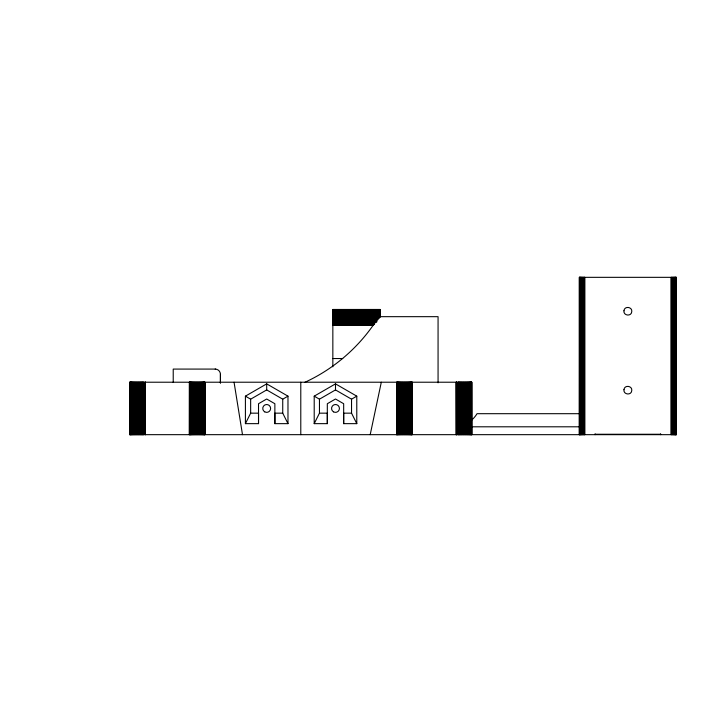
<?xml version="1.0" encoding="UTF-8"?>
<svg xmlns="http://www.w3.org/2000/svg" width="712" height="712" viewBox="0 0 712 712"><rect width="100%" height="100%" fill="white"/><g stroke="black" fill="none" stroke-linecap="round" stroke-linejoin="round"><path stroke-width="1.07" d="M220.426 374.325L220.426 382.976L220.426 374.325A5.242 5.242 0 0 0 215.175 369.083L173.221 369.083L173.221 382.415M258.518 423.649L258.518 413.165L250.651 413.165L245.409 423.649L258.518 423.649L258.518 403.722L266.697 399.005L274.868 403.722L274.868 423.649L287.977 423.649L287.977 396.157L266.697 383.866L245.409 396.157L245.409 423.649M274.868 423.649L274.868 413.165L282.735 413.165L287.977 423.649M327.315 423.649L327.315 413.165L319.457 413.165L314.206 423.649L327.315 423.649L327.315 403.722L335.494 399.005L343.673 403.722L343.673 423.649L356.783 423.649L356.783 396.157L335.494 383.866L314.206 396.157L314.206 423.649M343.673 423.649L343.673 413.165L351.541 413.165L356.783 423.649M370.204 434.667L381.303 382.219M304.887 382.3C335.29 368.344 361.358 345.195 378.802 316.671L438.067 316.671L438.067 382.833M377.68 318.46L378.864 316.671M250.651 413.165L250.651 399.183L266.697 389.918L282.735 399.183L282.735 413.165M282.735 399.183L287.977 396.157M319.457 413.165L319.457 399.183L335.494 389.918L351.541 399.183L351.541 413.165M351.541 399.183L356.783 396.157M332.842 366.822L332.842 309.48L380.039 309.471L380.039 317.347M332.842 309.515L380.039 309.515M332.842 309.64L380.039 309.64M332.842 309.853L380.039 309.853M332.842 309.996L380.039 309.996M332.842 310.156L380.039 310.156M332.842 310.334L380.039 310.334M332.842 310.53L380.039 310.53M332.842 310.743L380.039 310.743M332.842 310.975L380.039 310.975M332.842 311.224L380.039 311.224M332.842 311.5L380.039 311.5M332.842 311.776L380.039 311.776M332.842 312.078L380.039 312.078M332.842 312.39L380.039 312.39M332.842 312.719L380.039 312.719M332.842 313.058L380.039 313.058M332.842 313.413L380.039 313.413M332.842 313.778L380.039 313.778M332.842 314.143L380.039 314.143M332.842 314.526L380.039 314.526M332.842 314.918L380.039 314.918M332.842 315.309L380.039 315.309M332.842 315.71L380.039 315.71M332.842 316.119L380.039 316.119M332.842 316.529L380.039 316.529M332.842 316.938L380.039 316.938M332.842 317.347L378.944 317.347M332.842 317.766L378.944 317.766M332.842 318.175L378.944 318.175M332.842 318.584L378.944 318.584M332.842 318.994L377.841 318.994M332.842 319.394L377.841 319.394M332.842 319.786L377.841 319.786M332.842 320.178L376.746 320.178M332.842 320.56L376.746 320.56M332.842 320.925L376.746 320.925M332.842 321.29L376.746 321.29M332.842 321.646L376.746 321.646M332.842 321.984L376.746 321.984M332.842 322.313L375.651 322.313M332.842 322.625L375.651 322.625M332.842 322.919L374.548 322.919M332.842 323.203L374.548 323.203M332.842 323.471L374.548 323.471M332.842 323.729L374.548 323.729M332.842 323.96L374.548 323.96M332.842 324.174L374.548 324.174M332.842 324.369L374.548 324.369M332.842 324.547L374.548 324.547M332.842 324.708L373.453 324.708M332.842 324.841L373.453 324.841M332.842 324.966L373.453 324.966M373.453 325.055L332.842 325.188L373.453 325.224M332.842 358.537L342.721 358.537M471.798 434.667L471.825 382.219L129.709 382.219L129.726 434.667L676.391 434.667L676.356 277.333L579.328 277.333L579.328 434.667M580.066 413.69L477.031 413.69A27.101 27.101 0 0 1 471.567 420.178M471.54 426.8L580.075 426.8M595.081 434.258L660.638 434.258M215.175 369.083L215.647 369.101M314.206 396.157L319.457 399.183M245.409 396.157L250.651 399.183M234.052 382.219L242.498 434.667M676.017 277.333L676.017 434.667M675.875 277.333L675.875 434.667M675.715 277.333L675.715 434.667M675.546 277.333L675.546 434.667M675.341 277.333L675.341 434.667M675.127 277.333L675.127 434.667M674.896 277.333L674.896 434.667M674.647 277.333L674.647 434.667M674.38 277.333L674.38 434.667M674.095 277.333L674.095 434.667M673.792 277.333L673.792 434.667M673.481 277.333L673.481 434.667M673.152 277.333L673.152 434.667M672.813 277.333L672.813 434.667M672.457 277.333L672.457 434.667M672.101 277.333L672.101 434.667M671.727 277.333L671.727 434.667M671.345 277.333L671.345 434.667M671.122 277.333L671.122 434.667M660.638 433.848L660.638 434.667M595.081 433.848L595.081 434.667M584.757 277.333L584.757 434.667M584.588 277.333L584.588 434.667M584.374 277.333L584.374 434.667M583.991 277.333L583.991 434.667M583.618 277.333L583.618 434.667M583.253 277.333L583.253 434.667M582.906 277.333L582.906 434.667M582.567 277.333L582.567 434.667M582.238 277.333L582.238 434.667M581.927 277.333L581.927 434.667M581.624 277.333L581.624 434.667M581.339 277.333L581.339 434.667M581.072 277.333L581.072 434.667M580.823 277.333L580.823 434.667M580.583 277.333L580.583 434.667M580.369 277.333L580.369 434.667M580.173 277.333L580.173 434.667M579.995 277.333L579.995 434.667M579.835 277.333L579.835 434.667M579.702 277.333L579.702 434.667M579.586 277.333L579.488 434.667M579.417 277.333L579.417 434.667M471.78 382.219L471.736 434.667M471.513 382.219L471.629 434.667M471.38 382.219L471.38 434.667M471.237 382.219L471.237 434.667M471.059 382.219L471.059 434.667M470.872 382.219L470.872 434.667M470.659 382.219L470.659 434.667M470.436 382.219L470.436 434.667M470.187 382.219L470.187 434.667M469.929 382.219L469.929 434.667M469.653 382.219L469.653 434.667M469.359 382.219L469.359 434.667M469.048 382.219L469.048 434.667M468.727 382.219L468.727 434.667M468.389 382.219L468.389 434.667M468.042 382.219L468.042 434.667M467.686 382.219L467.686 434.667M467.312 382.219L467.312 434.667M466.938 382.219L466.938 434.667M466.547 382.219L466.547 434.667M466.155 382.219L466.155 434.667M465.764 382.219L465.764 434.667M465.354 382.219L465.354 434.667M464.945 382.219L464.945 434.667M464.536 382.219L464.536 434.667M464.126 382.219L464.126 434.667M463.717 382.219L463.717 434.667M463.307 382.219L463.307 434.667M462.898 382.219L462.898 434.667M462.488 382.219L462.488 434.667M462.088 382.219L462.088 434.667M461.688 382.219L461.688 434.667M461.296 382.219L461.296 434.667M460.913 382.219L460.913 434.667M460.539 382.219L460.539 434.667M460.174 382.219L460.174 434.667M459.818 382.219L459.818 434.667M459.471 382.219L459.471 434.667M459.142 382.219L459.142 434.667M458.831 382.219L458.831 434.667M458.519 382.219L458.519 434.667M458.234 382.219L458.234 434.667M457.958 382.219L457.958 434.667M456.748 382.219L456.748 434.667M456.597 382.219L456.552 434.667M456.428 382.219L456.463 434.667M456.267 382.219L456.356 434.667M456.125 382.219L456.143 434.667M412.212 382.219L412.23 434.667L412.052 382.219M411.954 382.219L411.954 434.667M411.839 382.219L411.839 434.667M411.705 382.219L411.705 434.667M411.545 382.219L411.545 434.667M411.367 382.219L411.367 434.667M411.171 382.219L411.171 434.667M410.957 382.219L410.957 434.667M410.726 382.219L410.726 434.667M410.468 382.219L410.468 434.667M410.201 382.219L410.201 434.667M409.925 382.219L409.925 434.667M409.623 382.219L409.623 434.667M409.311 382.219L409.311 434.667M408.982 382.219L408.982 434.667M408.643 382.219L408.643 434.667M408.288 382.219L408.288 434.667M407.932 382.219L407.932 434.667M407.558 382.219L407.558 434.667M407.175 382.219L407.175 434.667M406.792 382.219L406.792 434.667M406.392 382.219L406.392 434.667M405.991 382.219L405.991 434.667M405.591 382.219L405.591 434.667M405.181 382.219L405.181 434.667M404.772 382.219L404.772 434.667M404.354 382.219L404.354 434.667M403.944 382.219L403.944 434.667M403.535 382.219L403.535 434.667M403.125 382.219L403.125 434.667M402.725 382.219L402.725 434.667M402.316 382.219L402.316 434.667M401.924 382.219L401.924 434.667M401.532 382.219L401.532 434.667M401.159 382.219L401.159 434.667M400.785 382.219L400.785 434.667M400.42 382.219L400.42 434.667M400.073 382.219L400.073 434.667M399.735 382.219L399.735 434.667M399.405 382.219L399.405 434.667M399.094 382.219L399.094 434.667M398.791 382.219L398.791 434.667M398.506 382.219L398.506 434.667M398.239 382.219L398.239 434.667M397.99 382.219L397.99 434.667M397.759 382.219L397.759 434.667M397.545 382.219L397.545 434.667M397.349 382.219L397.349 434.667M397.171 382.219L397.171 434.667M397.011 382.219L397.011 434.667M396.869 382.219L396.753 434.667M335.494 383.866L335.494 389.918M300.784 382.219L300.784 434.667M266.697 383.866L266.697 389.918M204.976 382.219L204.976 434.667M204.905 382.219L204.807 434.667M204.691 382.219L204.691 434.667M204.558 382.219L204.558 434.667M204.397 382.219L204.397 434.667M204.219 382.219L204.219 434.667M204.024 382.219L204.024 434.667M203.81 382.219L203.81 434.667M203.57 382.219L203.57 434.667M203.32 382.219L203.32 434.667M203.054 382.219L203.054 434.667M202.769 382.219L202.769 434.667M202.475 382.219L202.475 434.667M202.163 382.219L202.163 434.667M201.834 382.219L201.834 434.667M201.496 382.219L201.496 434.667M201.14 382.219L201.14 434.667M200.784 382.219L200.784 434.667M200.41 382.219L200.41 434.667M200.028 382.219L200.028 434.667M199.636 382.219L199.636 434.667M199.244 382.219L199.244 434.667M198.844 382.219L198.844 434.667M198.434 382.219L198.434 434.667M198.034 382.219L198.034 434.667M197.616 382.219L197.616 434.667M197.206 382.219L197.206 434.667M196.797 382.219L196.797 434.667M196.387 382.219L196.387 434.667M195.978 382.219L195.978 434.667M195.569 382.219L195.569 434.667M195.168 382.219L195.168 434.667M194.776 382.219L194.776 434.667M194.385 382.219L194.385 434.667M194.011 382.219L194.011 434.667M193.637 382.219L193.637 434.667M193.272 382.219L193.272 434.667M192.925 382.219L192.925 434.667M192.578 382.219L192.578 434.667M192.258 382.219L192.258 434.667M191.937 382.219L191.937 434.667M191.644 382.219L191.644 434.667M191.359 382.219L191.359 434.667M191.092 382.219L191.092 434.667M190.843 382.219L190.843 434.667M190.611 382.219L190.611 434.667M190.389 382.219L190.389 434.667M190.193 382.219L190.193 434.667M190.015 382.219L190.015 434.667M189.864 382.219L189.864 434.667M189.721 382.219L189.721 434.667M189.606 382.219L189.606 434.667M189.508 382.219L189.383 434.667L189.347 382.219M145.364 382.219L145.381 434.667M145.239 382.219L145.301 434.667M145.141 382.219L145.097 434.667L144.972 382.219M143.601 382.219L143.601 434.667M143.335 382.219L143.335 434.667M143.041 382.219L143.041 434.667M142.738 382.219L142.738 434.667M142.418 382.219L142.418 434.667M142.089 382.219L142.089 434.667M141.741 382.219L141.741 434.667M141.394 382.219L141.394 434.667M141.02 382.219L141.02 434.667M140.647 382.219L140.647 434.667M140.264 382.219L140.264 434.667M139.872 382.219L139.872 434.667M139.481 382.219L139.481 434.667M139.08 382.219L139.08 434.667M138.671 382.219L138.671 434.667M138.261 382.219L138.261 434.667M137.852 382.219L137.852 434.667M137.434 382.219L137.434 434.667M137.024 382.219L137.024 434.667M136.615 382.219L136.615 434.667M136.206 382.219L136.206 434.667M135.805 382.219L135.805 434.667M135.405 382.219L135.405 434.667M135.013 382.219L135.013 434.667M134.63 382.219L134.63 434.667M134.248 382.219L134.248 434.667M133.883 382.219L133.883 434.667M133.518 382.219L133.518 434.667M133.171 382.219L133.171 434.667M132.841 382.219L132.841 434.667M132.521 382.219L132.521 434.667M132.21 382.219L132.21 434.667M131.916 382.219L131.916 434.667M131.64 382.219L131.64 434.667M131.373 382.219L131.373 434.667M131.133 382.219L131.133 434.667M130.901 382.219L130.901 434.667M130.696 382.219L130.696 434.667M130.501 382.219L130.501 434.667M130.332 382.219L130.332 434.667M130.18 382.219L130.047 434.667M129.94 382.219L129.904 434.667M129.851 382.219L129.824 434.667M623.952 310.788C623.178 315.754 631.384 316.778 631.767 311.696C632.541 306.73 624.335 305.706 623.952 310.788M623.952 389.722C623.178 394.679 631.384 395.703 631.767 390.621C632.541 385.664 624.335 384.64 623.952 389.722M676.231 434.667L676.231 277.333L676.133 434.667M396.655 434.667L396.655 382.219L396.584 434.667M264.722 411.848A3.934 3.934 0 0 0 270.622 408.448A3.934 3.934 0 0 0 264.722 405.039A3.934 3.934 0 0 0 264.722 411.848M333.528 411.848A3.934 3.934 0 0 0 339.428 408.448A3.934 3.934 0 0 0 333.528 405.039A3.934 3.934 0 0 0 333.528 411.848"/></g></svg>
